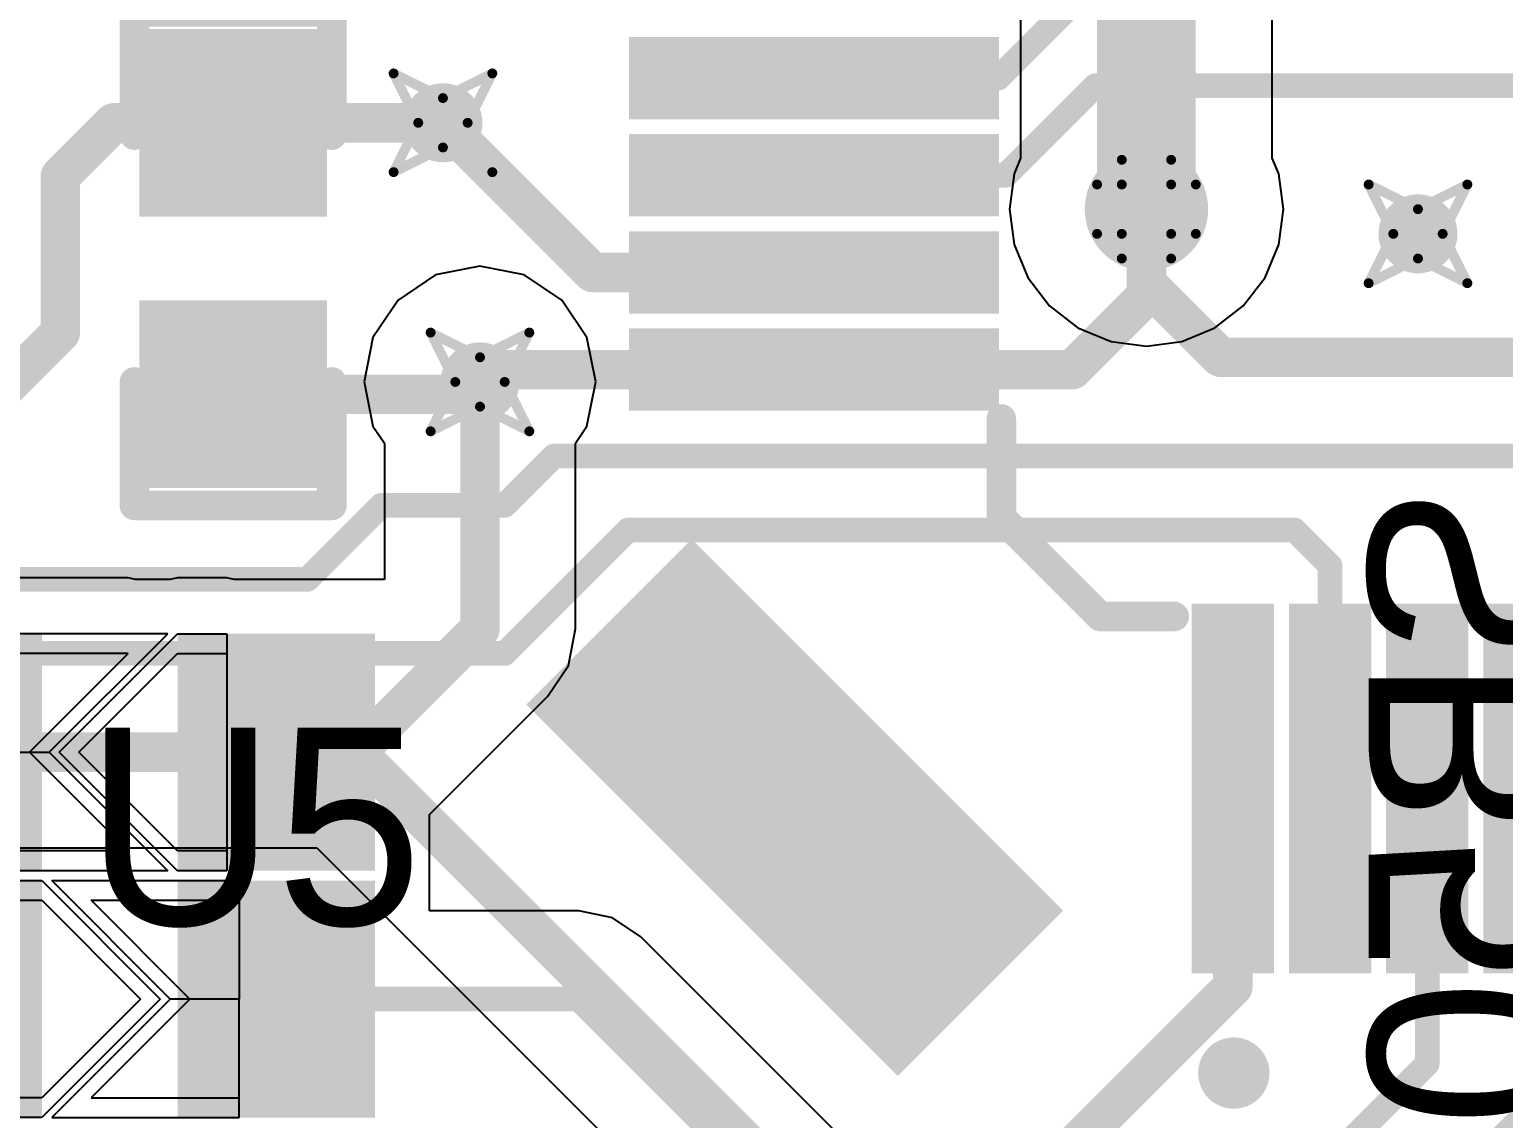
# Model space of a CAD drawing. Header units: millimetres. Extents: x 2.26 to 6.57, y 1.2 to 4.64.
# Drawn here: x 3.367 to 3.6656, y 1.8539 to 2.0745 of the extents above; entities that cross this region are included whole.
import ezdxf

# ---------------------------------------------------------------- set-up
doc = ezdxf.new("R2010")
doc.units = ezdxf.units.MM
doc.header["$MEASUREMENT"] = 0
for name, color, linetype in [('BottomLayer', 5, 'Continuous'), ('BottomOverlay', 54, 'Continuous'), ('BottomPaste', 16, 'Continuous'), ('BottomSolder', 6, 'Continuous'), ('DrillDrawing', 1, 'Continuous'), ('MultiLayer', 9, 'Continuous'), ('TopLayer', 1, 'Continuous'), ('TopOverlay', 2, 'Continuous'), ('TopPaste', 8, 'Continuous'), ('TopSolder', 216, 'Continuous'), ('ViaHoleLayer', 16, 'Continuous')]:
    doc.layers.add(name, color=color, linetype=linetype)

# ---------------------------------------------------------------- blocks, each defined once
blk = doc.blocks.new('JP2_SMD_B_49')
at = {"layer": 'BottomLayer'}
for p, q in [((-0.02625, 0.02), (-0.02625, 0)), ((0.00375, 0.02), (-0.02625, 0.02)), ((-0.01625, 0), (0.00375, 0.02)), ((-0.00625, 0), (0.01375, 0.02)), ((0.01375, 0.02), (0.02375, 0.02)), ((0.02375, 0.02), (0.02375, -0.02)), ((-0.02625, 0), (-0.01625, 0)), ((-0.02625, -0.02), (-0.02625, 0)), ((-0.02625, 0), (-0.01625, 0)), ((-0.01625, 0), (0.00375, -0.02)), ((0.01375, -0.02), (-0.00625, 0)), ((0.00375, -0.02), (-0.02625, -0.02)), ((0.02375, -0.02), (0.01375, -0.02))]:
    blk.add_line(p, q, dxfattribs=at)
for points in [[(-0.01775, 0.02), (-0.04975, 0.02), (-0.01775, -0.02), (-0.04975, -0.02)], [(0.04975, 0.02), (0.01775, 0.02), (0.04975, -0.02), (0.01775, -0.02)]]:
    blk.add_solid(points, dxfattribs=at)
at = {"layer": 'BottomPaste'}
for p, q in [((-0.02625, 0.02), (-0.02625, 0)), ((0.00375, 0.02), (-0.02625, 0.02)), ((-0.01625, 0), (0.00375, 0.02)), ((-0.00625, 0), (0.01375, 0.02)), ((0.01375, 0.02), (0.02375, 0.02)), ((0.02375, 0.02), (0.02375, -0.02)), ((-0.02625, 0), (-0.01625, 0)), ((-0.02625, -0.02), (-0.02625, 0)), ((-0.02625, 0), (-0.01625, 0)), ((-0.01625, 0), (0.00375, -0.02)), ((0.01375, -0.02), (-0.00625, 0)), ((0.00375, -0.02), (-0.02625, -0.02)), ((0.02375, -0.02), (0.01375, -0.02))]:
    blk.add_line(p, q, dxfattribs=at)
for points in [[(-0.01775, 0.02), (-0.04975, 0.02), (-0.01775, -0.02), (-0.04975, -0.02)], [(0.04975, 0.02), (0.01775, 0.02), (0.04975, -0.02), (0.01775, -0.02)]]:
    blk.add_solid(points, dxfattribs=at)
at = {"layer": 'BottomSolder'}
for p, q in [((-0.02625, 0.024), (-0.02625, 0)), ((0.01175, 0.024), (-0.02625, 0.024)), ((-0.01225, 0), (0.01175, 0.024)), ((-0.01025, 0), (0.01375, 0.024)), ((0.01375, 0.024), (0.02375, 0.024)), ((0.02375, 0.024), (0.02375, -0.024)), ((-0.02625, 0), (-0.01225, 0)), ((-0.02625, -0.024), (-0.02625, 0)), ((-0.02625, 0), (-0.01225, 0)), ((-0.01225, 0), (0.01175, -0.024)), ((0.01375, -0.024), (-0.01025, 0)), ((0.01175, -0.024), (-0.02625, -0.024)), ((0.02375, -0.024), (0.01375, -0.024))]:
    blk.add_line(p, q, dxfattribs=at)
for points in [[(-0.01375, 0.024), (-0.05375, 0.024), (-0.01375, -0.024), (-0.05375, -0.024)], [(0.05375, 0.024), (0.01375, 0.024), (0.05375, -0.024), (0.01375, -0.024)]]:
    blk.add_solid(points, dxfattribs=at)
blk = doc.blocks.new('JP2_SMD_B_53')
at = {"layer": 'BottomLayer'}
for p, q in [((-0.02625, 0.02), (-0.02625, 0)), ((0.00375, 0.02), (-0.02625, 0.02)), ((-0.01625, 0), (0.00375, 0.02)), ((-0.00625, 0), (0.01375, 0.02)), ((0.01375, 0.02), (0.02375, 0.02)), ((0.02375, 0.02), (0.02375, -0.02)), ((-0.02625, -0.02), (-0.02625, 0)), ((-0.02625, 0), (-0.01625, 0)), ((-0.02625, 0), (-0.01625, 0)), ((-0.01625, 0), (0.00375, -0.02)), ((0.01375, -0.02), (-0.00625, 0)), ((0.00375, -0.02), (-0.02625, -0.02)), ((0.02375, -0.02), (0.01375, -0.02))]:
    blk.add_line(p, q, dxfattribs=at)
for points in [[(-0.01775, 0.02), (-0.04975, 0.02), (-0.01775, -0.02), (-0.04975, -0.02)], [(0.04975, 0.02), (0.01775, 0.02), (0.04975, -0.02), (0.01775, -0.02)]]:
    blk.add_solid(points, dxfattribs=at)
at = {"layer": 'BottomPaste'}
for p, q in [((-0.02625, 0.02), (-0.02625, 0)), ((0.00375, 0.02), (-0.02625, 0.02)), ((-0.01625, 0), (0.00375, 0.02)), ((-0.00625, 0), (0.01375, 0.02)), ((0.01375, 0.02), (0.02375, 0.02)), ((0.02375, 0.02), (0.02375, -0.02)), ((-0.02625, 0), (-0.01625, 0)), ((-0.02625, -0.02), (-0.02625, 0)), ((-0.02625, 0), (-0.01625, 0)), ((-0.01625, 0), (0.00375, -0.02)), ((0.01375, -0.02), (-0.00625, 0)), ((0.00375, -0.02), (-0.02625, -0.02)), ((0.02375, -0.02), (0.01375, -0.02))]:
    blk.add_line(p, q, dxfattribs=at)
for points in [[(-0.01775, 0.02), (-0.04975, 0.02), (-0.01775, -0.02), (-0.04975, -0.02)], [(0.04975, 0.02), (0.01775, 0.02), (0.04975, -0.02), (0.01775, -0.02)]]:
    blk.add_solid(points, dxfattribs=at)
at = {"layer": 'BottomSolder'}
for p, q in [((-0.02625, 0.024), (-0.02625, 0)), ((0.01175, 0.024), (-0.02625, 0.024)), ((-0.01225, 0), (0.01175, 0.024)), ((-0.01025, 0), (0.01375, 0.024)), ((0.01375, 0.024), (0.02375, 0.024)), ((0.02375, 0.024), (0.02375, -0.024)), ((-0.02625, 0), (-0.01225, 0)), ((-0.02625, -0.024), (-0.02625, 0)), ((-0.02625, 0), (-0.01225, 0)), ((-0.01225, 0), (0.01175, -0.024)), ((0.01375, -0.024), (-0.01025, 0)), ((0.01175, -0.024), (-0.02625, -0.024)), ((0.02375, -0.024), (0.01375, -0.024))]:
    blk.add_line(p, q, dxfattribs=at)
for points in [[(-0.01375, 0.024), (-0.05375, 0.024), (-0.01375, -0.024), (-0.05375, -0.024)], [(0.05375, 0.024), (0.01375, 0.024), (0.05375, -0.024), (0.01375, -0.024)]]:
    blk.add_solid(points, dxfattribs=at)
blk = doc.blocks.new('LQFP64_60')
at = {"layer": 'TopLayer'}
for points in [[(-0.19888, -0.09278), (-0.19888, -0.08411), (-0.26581, -0.09278), (-0.26581, -0.08411)], [(-0.19888, -0.11246), (-0.19888, -0.1038), (-0.26581, -0.11246), (-0.26581, -0.1038)], [(-0.19888, -0.13215), (-0.19888, -0.12348), (-0.26581, -0.13215), (-0.26581, -0.12348)], [(-0.19888, -0.15183), (-0.19888, -0.14317), (-0.26581, -0.15183), (-0.26581, -0.14317)], [(-0.2571, -0.1875), (-0.28494, -0.21534), (-0.1875, -0.2571), (-0.21534, -0.28494)], [(-0.14317, -0.19888), (-0.15183, -0.19888), (-0.14317, -0.26581), (-0.15183, -0.26581)], [(-0.12348, -0.19888), (-0.13215, -0.19888), (-0.12348, -0.26581), (-0.13215, -0.26581)], [(-0.1038, -0.19888), (-0.11246, -0.19888), (-0.1038, -0.26581), (-0.11246, -0.26581)], [(-0.08411, -0.19888), (-0.09278, -0.19888), (-0.08411, -0.26581), (-0.09278, -0.26581)]]:
    blk.add_solid(points, dxfattribs=at)
at = {"layer": 'TopOverlay', "const_width": 0.006}
for points in [[(-0.19439, -0.1775), (-0.19439, -0.1575)], [(-0.19439, -0.1775), (-0.17439, -0.1975)], [(-0.17439, -0.1975), (-0.15939, -0.1975)]]:
    blk.add_lwpolyline(points, dxfattribs=at)
at = {"layer": 'TopOverlay'}
for points, const_width in [([(-0.19589, -0.1575, 1), (-0.19289, -0.1575, 1)], 0.003), ([(-0.19589, -0.1775, 1), (-0.19289, -0.1775, 1)], 0.003), ([(-0.19589, -0.1775, 1), (-0.19289, -0.1775, 1)], 0.003), ([(-0.17589, -0.1975, 1), (-0.17289, -0.1975, 1)], 0.003), ([(-0.17589, -0.1975, 1), (-0.17289, -0.1975, 1)], 0.003), ([(-0.16089, -0.1975, 1), (-0.15789, -0.1975, 1)], 0.003), ([(-0.145, -0.29, 1), (-0.14961, -0.29, 1)], 0.00984), ([(-0.15207, -0.29, 1), (-0.14715, -0.29, 1)], 0.00492), ([(-0.14746, -0.29, 1), (-0.14254, -0.29, 1)], 0.00492)]:
    blk.add_lwpolyline(points, format="xyb", close=True, dxfattribs=dict(at, const_width=const_width))
at = {"layer": 'TopPaste'}
for points in [[(-0.19888, -0.09278), (-0.19888, -0.08411), (-0.26581, -0.09278), (-0.26581, -0.08411)], [(-0.19888, -0.11246), (-0.19888, -0.1038), (-0.26581, -0.11246), (-0.26581, -0.1038)], [(-0.19888, -0.13215), (-0.19888, -0.12348), (-0.26581, -0.13215), (-0.26581, -0.12348)], [(-0.19888, -0.15183), (-0.19888, -0.14317), (-0.26581, -0.15183), (-0.26581, -0.14317)], [(-0.2571, -0.1875), (-0.28494, -0.21534), (-0.1875, -0.2571), (-0.21534, -0.28494)], [(-0.14317, -0.19888), (-0.15183, -0.19888), (-0.14317, -0.26581), (-0.15183, -0.26581)], [(-0.12348, -0.19888), (-0.13215, -0.19888), (-0.12348, -0.26581), (-0.13215, -0.26581)], [(-0.1038, -0.19888), (-0.11246, -0.19888), (-0.1038, -0.26581), (-0.11246, -0.26581)], [(-0.08411, -0.19888), (-0.09278, -0.19888), (-0.08411, -0.26581), (-0.09278, -0.26581)]]:
    blk.add_solid(points, dxfattribs=at)
at = {"layer": 'TopSolder'}
for points in [[(-0.19488, -0.09678), (-0.19488, -0.08011), (-0.26981, -0.09678), (-0.26981, -0.08011)], [(-0.19488, -0.11646), (-0.19488, -0.0998), (-0.26981, -0.11646), (-0.26981, -0.0998)], [(-0.19488, -0.13615), (-0.19488, -0.11948), (-0.26981, -0.13615), (-0.26981, -0.11948)], [(-0.19488, -0.15583), (-0.19488, -0.13917), (-0.26981, -0.15583), (-0.26981, -0.13917)], [(-0.2571, -0.18185), (-0.2906, -0.21534), (-0.18185, -0.2571), (-0.21534, -0.2906)], [(-0.13917, -0.19488), (-0.15583, -0.19488), (-0.13917, -0.26981), (-0.15583, -0.26981)], [(-0.11948, -0.19488), (-0.13615, -0.19488), (-0.11948, -0.26981), (-0.13615, -0.26981)], [(-0.0998, -0.19488), (-0.11646, -0.19488), (-0.0998, -0.26981), (-0.11646, -0.26981)], [(-0.08011, -0.19488), (-0.09678, -0.19488), (-0.08011, -0.26981), (-0.09678, -0.26981)]]:
    blk.add_solid(points, dxfattribs=at)
blk = doc.blocks.new('0603C_80')
at = {"layer": 'TopLayer'}
for points in [[(-0.0125, 0.015), (-0.0425, 0.015), (-0.0125, -0.015), (-0.0425, -0.015)], [(0.0425, 0.015), (0.0125, 0.015), (0.0425, -0.015), (0.0125, -0.015)]]:
    blk.add_solid(points, dxfattribs=at)
at = {"layer": 'TopOverlay', "const_width": 0.006}
for points in [[(-0.025, 0.02), (-0.05, 0.02)], [(-0.05, -0.02), (-0.05, 0.02)], [(0.05, 0.02), (0.025, 0.02)], [(0.05, -0.02), (0.05, 0.02)], [(-0.025, -0.02), (-0.05, -0.02)], [(0.05, -0.02), (0.025, -0.02)]]:
    blk.add_lwpolyline(points, dxfattribs=at)
at = {"layer": 'TopOverlay', "const_width": 0.003}
for points in [[(-0.0515, 0.02, 1), (-0.0485, 0.02, 1)], [(-0.0515, 0.02, 1), (-0.0485, 0.02, 1)], [(-0.0265, 0.02, 1), (-0.0235, 0.02, 1)], [(0.0235, 0.02, 1), (0.0265, 0.02, 1)], [(0.0485, 0.02, 1), (0.0515, 0.02, 1)], [(0.0485, 0.02, 1), (0.0515, 0.02, 1)], [(-0.0515, -0.02, 1), (-0.0485, -0.02, 1)], [(-0.0515, -0.02, 1), (-0.0485, -0.02, 1)], [(-0.0265, -0.02, 1), (-0.0235, -0.02, 1)], [(0.0235, -0.02, 1), (0.0265, -0.02, 1)], [(0.0485, -0.02, 1), (0.0515, -0.02, 1)], [(0.0485, -0.02, 1), (0.0515, -0.02, 1)]]:
    blk.add_lwpolyline(points, format="xyb", close=True, dxfattribs=at)
at = {"layer": 'TopPaste'}
for points in [[(-0.0125, 0.015), (-0.0425, 0.015), (-0.0125, -0.015), (-0.0425, -0.015)], [(0.0425, 0.015), (0.0125, 0.015), (0.0425, -0.015), (0.0125, -0.015)]]:
    blk.add_solid(points, dxfattribs=at)
at = {"layer": 'TopSolder'}
for points in [[(-0.0085, 0.019), (-0.0465, 0.019), (-0.0085, -0.019), (-0.0465, -0.019)], [(0.0465, 0.019), (0.0085, 0.019), (0.0465, -0.019), (0.0085, -0.019)]]:
    blk.add_solid(points, dxfattribs=at)

msp = doc.modelspace()

# ---------------------------------------------------------------- linework, layer by layer
at = {"layer": 'BottomLayer'}
for p, q in [((3.61876, 2.04847), (3.61876, 2.10815)), ((3.56778, 2.09759), (3.56778, 2.04847)), ((3.56778, 2.04847), (3.56648, 2.04533)), ((3.62006, 2.04533), (3.61876, 2.04847)), ((3.56648, 2.04533), (3.56553, 2.03815)), ((3.621, 2.03815), (3.62006, 2.04533)), ((3.56553, 2.03815), (3.56648, 2.03097)), ((3.62006, 2.03097), (3.621, 2.03815)), ((3.56648, 2.03097), (3.56925, 2.02428)), ((3.61729, 2.02428), (3.62006, 2.03097)), ((3.44929, 2.02482), (3.44169, 2.01973)), ((3.45827, 2.0266), (3.44929, 2.02482)), ((3.46724, 2.02482), (3.45827, 2.0266)), ((3.47485, 2.01973), (3.46724, 2.02482)), ((3.56925, 2.02428), (3.57365, 2.01854)), ((3.61288, 2.01854), (3.61729, 2.02428)), ((3.44169, 2.01973), (3.4366, 2.01212)), ((3.47993, 2.01212), (3.47485, 2.01973)), ((3.57365, 2.01854), (3.5794, 2.01413)), ((3.60714, 2.01413), (3.61288, 2.01854)), ((3.5794, 2.01413), (3.58609, 2.01136)), ((3.60045, 2.01136), (3.60714, 2.01413)), ((3.4366, 2.01212), (3.43482, 2.00315)), ((3.48172, 2.00315), (3.47993, 2.01212)), ((3.58609, 2.01136), (3.59327, 2.01041)), ((3.59327, 2.01041), (3.60045, 2.01136)), ((3.43482, 2.00315), (3.4366, 1.99418)), ((3.47993, 1.99418), (3.48172, 2.00315)), ((3.4366, 1.99418), (3.4389, 1.99074)), ((3.47764, 1.99074), (3.47993, 1.99418)), ((3.4389, 1.99074), (3.4389, 1.96315)), ((3.47764, 1.95315), (3.47764, 1.99074)), ((3.38702, 1.96344), (3.35702, 1.96344)), ((3.3885, 1.96315), (3.38702, 1.96344)), ((3.39554, 1.96315), (3.3885, 1.96315)), ((3.39702, 1.96344), (3.39554, 1.96315)), ((3.40702, 1.96344), (3.39702, 1.96344)), ((3.4085, 1.96315), (3.40702, 1.96344)), ((3.4389, 1.96315), (3.4085, 1.96315)), ((3.47617, 1.94574), (3.47764, 1.95315)), ((3.47197, 1.93945), (3.47617, 1.94574)), ((3.44802, 1.9155), (3.47197, 1.93945)), ((3.44802, 1.89599), (3.44802, 1.9155)), ((3.47827, 1.89599), (3.44802, 1.89599)), ((3.4851, 1.89463), (3.47827, 1.89599)), ((3.49088, 1.89077), (3.4851, 1.89463)), ((3.54566, 1.83599), (3.49088, 1.89077))]:
    msp.add_line(p, q, dxfattribs=at)
for points, const_width in [([(3.59327, 2.03815), (3.59327, 2.10815)], 0.02), ([(3.45827, 1.95315), (3.45827, 2.00315)], 0.008), ([(3.43327, 1.92815), (3.45827, 1.95315)], 0.008), ([(3.41702, 1.92815), (3.43327, 1.92815)], 0.008), ([(3.41702, 1.87815), (3.47827, 1.87815)], 0.005), ([(3.47827, 1.87815), (3.53827, 1.81815)], 0.005)]:
    msp.add_lwpolyline(points, dxfattribs=dict(at, const_width=const_width))
for points, const_width in [([(3.44677, 2.05565, 1), (3.45477, 2.05565, 1)], 0.008), ([(3.58702, 2.03815, 1), (3.59952, 2.03815, 1)], 0.0125), ([(3.58827, 2.03815, 1), (3.59827, 2.03815, 1)], 0.01), ([(3.64427, 2.03315, 1), (3.65227, 2.03315, 1)], 0.008), ([(3.45427, 2.00315, 1), (3.46227, 2.00315, 1)], 0.008), ([(3.45627, 2.00315, 1), (3.46027, 2.00315, 1)], 0.004), ([(3.45627, 1.95315, 1), (3.46027, 1.95315, 1)], 0.004), ([(3.45627, 1.95315, 1), (3.46027, 1.95315, 1)], 0.004), ([(3.41502, 1.92815, 1), (3.41902, 1.92815, 1)], 0.004), ([(3.43127, 1.92815, 1), (3.43527, 1.92815, 1)], 0.004), ([(3.43127, 1.92815, 1), (3.43527, 1.92815, 1)], 0.004), ([(3.41577, 1.87815, 1), (3.41827, 1.87815, 1)], 0.0025), ([(3.47702, 1.87815, 1), (3.47952, 1.87815, 1)], 0.0025), ([(3.47702, 1.87815, 1), (3.47952, 1.87815, 1)], 0.0025)]:
    msp.add_lwpolyline(points, format="xyb", close=True, dxfattribs=dict(at, const_width=const_width))
at = {"layer": 'DrillDrawing', "const_width": 0.002}
for points in [[(3.44077, 2.06565), (3.45077, 2.06065)], [(3.44077, 2.06565), (3.44577, 2.05565)], [(3.45077, 2.06065), (3.46077, 2.06565)], [(3.45577, 2.05565), (3.46077, 2.06565)], [(3.44077, 2.04565), (3.44577, 2.05565)], [(3.45577, 2.05565), (3.46077, 2.04565)], [(3.44077, 2.04565), (3.45077, 2.05065)], [(3.45077, 2.05065), (3.46077, 2.04565)], [(3.58827, 2.04315), (3.58827, 2.04815)], [(3.58827, 2.04815), (3.59827, 2.04815)], [(3.59827, 2.04315), (3.59827, 2.04815)], [(3.58327, 2.03315), (3.58327, 2.04315)], [(3.58327, 2.04315), (3.58827, 2.04315)], [(3.59827, 2.04315), (3.60327, 2.04315)], [(3.60327, 2.03315), (3.60327, 2.04315)], [(3.63827, 2.04315), (3.64827, 2.03815)], [(3.63827, 2.04315), (3.64327, 2.03315)], [(3.64827, 2.03815), (3.65827, 2.04315)], [(3.65327, 2.03315), (3.65827, 2.04315)], [(3.58327, 2.03315), (3.58827, 2.03315)], [(3.58827, 2.02815), (3.58827, 2.03315)], [(3.59827, 2.03315), (3.60327, 2.03315)], [(3.59827, 2.02815), (3.59827, 2.03315)], [(3.63827, 2.02315), (3.64327, 2.03315)], [(3.65327, 2.03315), (3.65827, 2.02315)], [(3.58827, 2.02815), (3.59827, 2.02815)], [(3.63827, 2.02315), (3.64827, 2.02815)], [(3.64827, 2.02815), (3.65827, 2.02315)], [(3.44827, 2.01315), (3.45827, 2.00815)], [(3.44827, 2.01315), (3.45327, 2.00315)], [(3.45827, 2.00815), (3.46827, 2.01315)], [(3.46327, 2.00315), (3.46827, 2.01315)], [(3.44827, 1.99315), (3.45327, 2.00315)], [(3.46327, 2.00315), (3.46827, 1.99315)], [(3.44827, 1.99315), (3.45827, 1.99815)], [(3.45827, 1.99815), (3.46827, 1.99315)]]:
    msp.add_lwpolyline(points, dxfattribs=at)
at = {"layer": 'DrillDrawing', "const_width": 0.001}
for points in [[(3.44027, 2.06565, 1), (3.44127, 2.06565, 1)], [(3.44027, 2.06565, 1), (3.44127, 2.06565, 1)], [(3.46027, 2.06565, 1), (3.46127, 2.06565, 1)], [(3.46027, 2.06565, 1), (3.46127, 2.06565, 1)], [(3.45027, 2.06065, 1), (3.45127, 2.06065, 1)], [(3.45027, 2.06065, 1), (3.45127, 2.06065, 1)], [(3.44527, 2.05565, 1), (3.44627, 2.05565, 1)], [(3.44527, 2.05565, 1), (3.44627, 2.05565, 1)], [(3.45527, 2.05565, 1), (3.45627, 2.05565, 1)], [(3.45527, 2.05565, 1), (3.45627, 2.05565, 1)], [(3.45027, 2.05065, 1), (3.45127, 2.05065, 1)], [(3.45027, 2.05065, 1), (3.45127, 2.05065, 1)], [(3.58777, 2.04815, 1), (3.58877, 2.04815, 1)], [(3.58777, 2.04815, 1), (3.58877, 2.04815, 1)], [(3.59777, 2.04815, 1), (3.59877, 2.04815, 1)], [(3.59777, 2.04815, 1), (3.59877, 2.04815, 1)], [(3.44027, 2.04565, 1), (3.44127, 2.04565, 1)], [(3.44027, 2.04565, 1), (3.44127, 2.04565, 1)], [(3.46027, 2.04565, 1), (3.46127, 2.04565, 1)], [(3.46027, 2.04565, 1), (3.46127, 2.04565, 1)], [(3.58277, 2.04315, 1), (3.58377, 2.04315, 1)], [(3.58277, 2.04315, 1), (3.58377, 2.04315, 1)], [(3.58777, 2.04315, 1), (3.58877, 2.04315, 1)], [(3.58777, 2.04315, 1), (3.58877, 2.04315, 1)], [(3.59777, 2.04315, 1), (3.59877, 2.04315, 1)], [(3.59777, 2.04315, 1), (3.59877, 2.04315, 1)], [(3.60277, 2.04315, 1), (3.60377, 2.04315, 1)], [(3.60277, 2.04315, 1), (3.60377, 2.04315, 1)], [(3.63777, 2.04315, 1), (3.63877, 2.04315, 1)], [(3.63777, 2.04315, 1), (3.63877, 2.04315, 1)], [(3.65777, 2.04315, 1), (3.65877, 2.04315, 1)], [(3.65777, 2.04315, 1), (3.65877, 2.04315, 1)], [(3.64777, 2.03815, 1), (3.64877, 2.03815, 1)], [(3.64777, 2.03815, 1), (3.64877, 2.03815, 1)], [(3.58277, 2.03315, 1), (3.58377, 2.03315, 1)], [(3.58277, 2.03315, 1), (3.58377, 2.03315, 1)], [(3.58777, 2.03315, 1), (3.58877, 2.03315, 1)], [(3.58777, 2.03315, 1), (3.58877, 2.03315, 1)], [(3.59777, 2.03315, 1), (3.59877, 2.03315, 1)], [(3.59777, 2.03315, 1), (3.59877, 2.03315, 1)], [(3.60277, 2.03315, 1), (3.60377, 2.03315, 1)], [(3.60277, 2.03315, 1), (3.60377, 2.03315, 1)], [(3.64277, 2.03315, 1), (3.64377, 2.03315, 1)], [(3.64277, 2.03315, 1), (3.64377, 2.03315, 1)], [(3.65277, 2.03315, 1), (3.65377, 2.03315, 1)], [(3.65277, 2.03315, 1), (3.65377, 2.03315, 1)], [(3.58777, 2.02815, 1), (3.58877, 2.02815, 1)], [(3.58777, 2.02815, 1), (3.58877, 2.02815, 1)], [(3.59777, 2.02815, 1), (3.59877, 2.02815, 1)], [(3.59777, 2.02815, 1), (3.59877, 2.02815, 1)], [(3.64777, 2.02815, 1), (3.64877, 2.02815, 1)], [(3.64777, 2.02815, 1), (3.64877, 2.02815, 1)], [(3.63777, 2.02315, 1), (3.63877, 2.02315, 1)], [(3.63777, 2.02315, 1), (3.63877, 2.02315, 1)], [(3.65777, 2.02315, 1), (3.65877, 2.02315, 1)], [(3.65777, 2.02315, 1), (3.65877, 2.02315, 1)], [(3.44777, 2.01315, 1), (3.44877, 2.01315, 1)], [(3.44777, 2.01315, 1), (3.44877, 2.01315, 1)], [(3.46777, 2.01315, 1), (3.46877, 2.01315, 1)], [(3.46777, 2.01315, 1), (3.46877, 2.01315, 1)], [(3.45777, 2.00815, 1), (3.45877, 2.00815, 1)], [(3.45777, 2.00815, 1), (3.45877, 2.00815, 1)], [(3.45277, 2.00315, 1), (3.45377, 2.00315, 1)], [(3.45277, 2.00315, 1), (3.45377, 2.00315, 1)], [(3.46277, 2.00315, 1), (3.46377, 2.00315, 1)], [(3.46277, 2.00315, 1), (3.46377, 2.00315, 1)], [(3.45777, 1.99815, 1), (3.45877, 1.99815, 1)], [(3.45777, 1.99815, 1), (3.45877, 1.99815, 1)], [(3.44777, 1.99315, 1), (3.44877, 1.99315, 1)], [(3.44777, 1.99315, 1), (3.44877, 1.99315, 1)], [(3.46777, 1.99315, 1), (3.46877, 1.99315, 1)], [(3.46777, 1.99315, 1), (3.46877, 1.99315, 1)]]:
    msp.add_lwpolyline(points, format="xyb", close=True, dxfattribs=at)
at = {"layer": 'MultiLayer'}
for points, const_width in [([(3.44677, 2.05565, 1), (3.45477, 2.05565, 1)], 0.008), ([(3.58702, 2.03815, 1), (3.59952, 2.03815, 1)], 0.0125), ([(3.64427, 2.03315, 1), (3.65227, 2.03315, 1)], 0.008), ([(3.45427, 2.00315, 1), (3.46227, 2.00315, 1)], 0.008)]:
    msp.add_lwpolyline(points, format="xyb", close=True, dxfattribs=dict(at, const_width=const_width))
at = {"layer": 'TopLayer'}
for p, q in [((3.32067, 1.90878), (3.42524, 1.90878)), ((3.42524, 1.90878), (3.5139, 1.82013))]:
    msp.add_line(p, q, dxfattribs=at)
for points, const_width in [([(3.56325, 2.0647), (3.5867, 2.08815)], 0.005), ([(3.52593, 2.0647), (3.56325, 2.0647)], 0.005), ([(3.56478, 2.04502), (3.58291, 2.06315)], 0.005), ([(3.58291, 2.06315), (3.72827, 2.06315)], 0.005), ([(3.37327, 2.04482), (3.3841, 2.05565)], 0.008), ([(3.3841, 2.05565), (3.40827, 2.05565)], 0.008), ([(3.40827, 2.05565), (3.45077, 2.05565)], 0.008), ([(3.45077, 2.05565), (3.48108, 2.02533)], 0.008), ([(3.37327, 2.01315), (3.37327, 2.04482)], 0.008), ([(3.52593, 2.04502), (3.56478, 2.04502)], 0.005), ([(3.59327, 2.02315), (3.59327, 2.03815)], 0.008), ([(3.48108, 2.02533), (3.52593, 2.02533)], 0.008), ([(3.57827, 2.00565), (3.59327, 2.02065)], 0.008), ([(3.59327, 2.02065), (3.59327, 2.02315)], 0.008), ([(3.59327, 2.02315), (3.60827, 2.00815)], 0.008), ([(3.36077, 2.00065), (3.37327, 2.01315)], 0.008), ([(3.45827, 2.00315), (3.46077, 2.00565)], 0.008), ([(3.46077, 2.00565), (3.52593, 2.00565)], 0.008), ([(3.52593, 2.00565), (3.57827, 2.00565)], 0.008), ([(3.60827, 2.00815), (3.73358, 2.00815)], 0.008), ([(3.45577, 2.00065), (3.45827, 2.00315)], 0.008), ([(3.40827, 2.00065), (3.45577, 2.00065)], 0.008), ([(3.46327, 1.97815), (3.47327, 1.98815)], 0.005), ([(3.47327, 1.98815), (3.70827, 1.98815)], 0.005), ([(3.42327, 1.96315), (3.43827, 1.97815)], 0.005), ([(3.43827, 1.97815), (3.46327, 1.97815)], 0.005), ([(3.46327, 1.94815), (3.48827, 1.97315)], 0.005), ([(3.48827, 1.97315), (3.62327, 1.97315)], 0.005), ([(3.62327, 1.97315), (3.63045, 1.96596)], 0.005), ([(3.63045, 1.92081), (3.63045, 1.96596)], 0.005), ([(3.23327, 1.96315), (3.42327, 1.96315)], 0.005), ([(3.22827, 1.94815), (3.46327, 1.94815)], 0.005), ([(3.30827, 1.92815), (3.43327, 1.92815)], 0.008), ([(3.43327, 1.92815), (3.53327, 1.82815)], 0.008), ([(3.61077, 1.88065), (3.61077, 1.92081)], 0.008), ([(3.65014, 1.86502), (3.65014, 1.92081)], 0.005), ([(3.55827, 1.82815), (3.61077, 1.88065)], 0.008), ([(3.60327, 1.81815), (3.65014, 1.86502)], 0.005), ([(3.63327, 1.81815), (3.66982, 1.8547)], 0.005)]:
    msp.add_lwpolyline(points, dxfattribs=dict(at, const_width=const_width))
for points, const_width in [([(3.52468, 2.0647, 1), (3.52718, 2.0647, 1)], 0.0025), ([(3.562, 2.0647, 1), (3.5645, 2.0647, 1)], 0.0025), ([(3.562, 2.0647, 1), (3.5645, 2.0647, 1)], 0.0025), ([(3.44677, 2.05565, 1), (3.45477, 2.05565, 1)], 0.008), ([(3.58166, 2.06315, 1), (3.58416, 2.06315, 1)], 0.0025), ([(3.58166, 2.06315, 1), (3.58416, 2.06315, 1)], 0.0025), ([(3.3821, 2.05565, 1), (3.3861, 2.05565, 1)], 0.004), ([(3.3821, 2.05565, 1), (3.3861, 2.05565, 1)], 0.004), ([(3.40627, 2.05565, 1), (3.41027, 2.05565, 1)], 0.004), ([(3.40627, 2.05565, 1), (3.41027, 2.05565, 1)], 0.004), ([(3.44877, 2.05565, 1), (3.45277, 2.05565, 1)], 0.004), ([(3.44877, 2.05565, 1), (3.45277, 2.05565, 1)], 0.004), ([(3.37127, 2.04482, 1), (3.37527, 2.04482, 1)], 0.004), ([(3.37127, 2.04482, 1), (3.37527, 2.04482, 1)], 0.004), ([(3.58702, 2.03815, 1), (3.59952, 2.03815, 1)], 0.0125), ([(3.52468, 2.04502, 1), (3.52718, 2.04502, 1)], 0.0025), ([(3.56353, 2.04502, 1), (3.56603, 2.04502, 1)], 0.0025), ([(3.56353, 2.04502, 1), (3.56603, 2.04502, 1)], 0.0025), ([(3.59127, 2.03815, 1), (3.59527, 2.03815, 1)], 0.004), ([(3.64427, 2.03315, 1), (3.65227, 2.03315, 1)], 0.008), ([(3.47908, 2.02533, 1), (3.48308, 2.02533, 1)], 0.004), ([(3.47908, 2.02533, 1), (3.48308, 2.02533, 1)], 0.004), ([(3.52393, 2.02533, 1), (3.52793, 2.02533, 1)], 0.004), ([(3.59127, 2.02315, 1), (3.59527, 2.02315, 1)], 0.004), ([(3.59127, 2.02315, 1), (3.59527, 2.02315, 1)], 0.004), ([(3.59127, 2.02315, 1), (3.59527, 2.02315, 1)], 0.004), ([(3.59127, 2.02065, 1), (3.59527, 2.02065, 1)], 0.004), ([(3.59127, 2.02065, 1), (3.59527, 2.02065, 1)], 0.004), ([(3.37127, 2.01315, 1), (3.37527, 2.01315, 1)], 0.004), ([(3.37127, 2.01315, 1), (3.37527, 2.01315, 1)], 0.004), ([(3.45427, 2.00315, 1), (3.46227, 2.00315, 1)], 0.008), ([(3.45877, 2.00565, 1), (3.46277, 2.00565, 1)], 0.004), ([(3.45877, 2.00565, 1), (3.46277, 2.00565, 1)], 0.004), ([(3.52393, 2.00565, 1), (3.52793, 2.00565, 1)], 0.004), ([(3.52393, 2.00565, 1), (3.52793, 2.00565, 1)], 0.004), ([(3.57627, 2.00565, 1), (3.58027, 2.00565, 1)], 0.004), ([(3.57627, 2.00565, 1), (3.58027, 2.00565, 1)], 0.004), ([(3.60627, 2.00815, 1), (3.61027, 2.00815, 1)], 0.004), ([(3.60627, 2.00815, 1), (3.61027, 2.00815, 1)], 0.004), ([(3.45627, 2.00315, 1), (3.46027, 2.00315, 1)], 0.004), ([(3.45627, 2.00315, 1), (3.46027, 2.00315, 1)], 0.004), ([(3.40627, 2.00065, 1), (3.41027, 2.00065, 1)], 0.004), ([(3.45377, 2.00065, 1), (3.45777, 2.00065, 1)], 0.004), ([(3.45377, 2.00065, 1), (3.45777, 2.00065, 1)], 0.004), ([(3.47202, 1.98815, 1), (3.47452, 1.98815, 1)], 0.0025), ([(3.47202, 1.98815, 1), (3.47452, 1.98815, 1)], 0.0025), ([(3.43702, 1.97815, 1), (3.43952, 1.97815, 1)], 0.0025), ([(3.43702, 1.97815, 1), (3.43952, 1.97815, 1)], 0.0025), ([(3.46202, 1.97815, 1), (3.46452, 1.97815, 1)], 0.0025), ([(3.46202, 1.97815, 1), (3.46452, 1.97815, 1)], 0.0025), ([(3.48702, 1.97315, 1), (3.48952, 1.97315, 1)], 0.0025), ([(3.48702, 1.97315, 1), (3.48952, 1.97315, 1)], 0.0025), ([(3.62202, 1.97315, 1), (3.62452, 1.97315, 1)], 0.0025), ([(3.62202, 1.97315, 1), (3.62452, 1.97315, 1)], 0.0025), ([(3.6292, 1.96596, 1), (3.6317, 1.96596, 1)], 0.0025), ([(3.6292, 1.96596, 1), (3.6317, 1.96596, 1)], 0.0025), ([(3.42202, 1.96315, 1), (3.42452, 1.96315, 1)], 0.0025), ([(3.42202, 1.96315, 1), (3.42452, 1.96315, 1)], 0.0025), ([(3.46202, 1.94815, 1), (3.46452, 1.94815, 1)], 0.0025), ([(3.46202, 1.94815, 1), (3.46452, 1.94815, 1)], 0.0025), ([(3.43127, 1.92815, 1), (3.43527, 1.92815, 1)], 0.004), ([(3.43127, 1.92815, 1), (3.43527, 1.92815, 1)], 0.004), ([(3.60877, 1.92081, 1), (3.61277, 1.92081, 1)], 0.004), ([(3.6292, 1.92081, 1), (3.6317, 1.92081, 1)], 0.0025), ([(3.64889, 1.92081, 1), (3.65139, 1.92081, 1)], 0.0025), ([(3.60877, 1.88065, 1), (3.61277, 1.88065, 1)], 0.004), ([(3.60877, 1.88065, 1), (3.61277, 1.88065, 1)], 0.004), ([(3.64889, 1.86502, 1), (3.65139, 1.86502, 1)], 0.0025), ([(3.64889, 1.86502, 1), (3.65139, 1.86502, 1)], 0.0025)]:
    msp.add_lwpolyline(points, format="xyb", close=True, dxfattribs=dict(at, const_width=const_width))
at = {"layer": 'ViaHoleLayer'}
for points, const_width in [([(3.44877, 2.05565, 1), (3.45277, 2.05565, 1)], 0.004), ([(3.59002, 2.03815, 1), (3.59652, 2.03815, 1)], 0.0065), ([(3.64627, 2.03315, 1), (3.65027, 2.03315, 1)], 0.004), ([(3.45627, 2.00315, 1), (3.46027, 2.00315, 1)], 0.004)]:
    msp.add_lwpolyline(points, format="xyb", close=True, dxfattribs=dict(at, const_width=const_width))

# ---------------------------------------------------------------- block references
msp.add_blockref('LQFP64_60', (3.75827, 2.15315))
for name, p, rotation in [('0603C_80', (3.40827, 2.02815), 270), ('JP2_SMD_B_53', (3.38327, 1.92815), 360), ('JP2_SMD_B_49', (3.38327, 1.87815), 180)]:
    msp.add_blockref(name, p, dxfattribs=dict(rotation=rotation))

# ---------------------------------------------------------------- texts
at = {"layer": 'BottomOverlay', "text_generation_flag": 2}
msp.add_text('SB50', height=0.04, rotation=90, dxfattribs=at).set_placement((3.67827, 1.98315))
at = {"layer": 'TopOverlay'}
msp.add_text('U5', height=0.04, dxfattribs=at).set_placement((3.37827, 1.89315))

doc.saveas('drawing.dxf')
